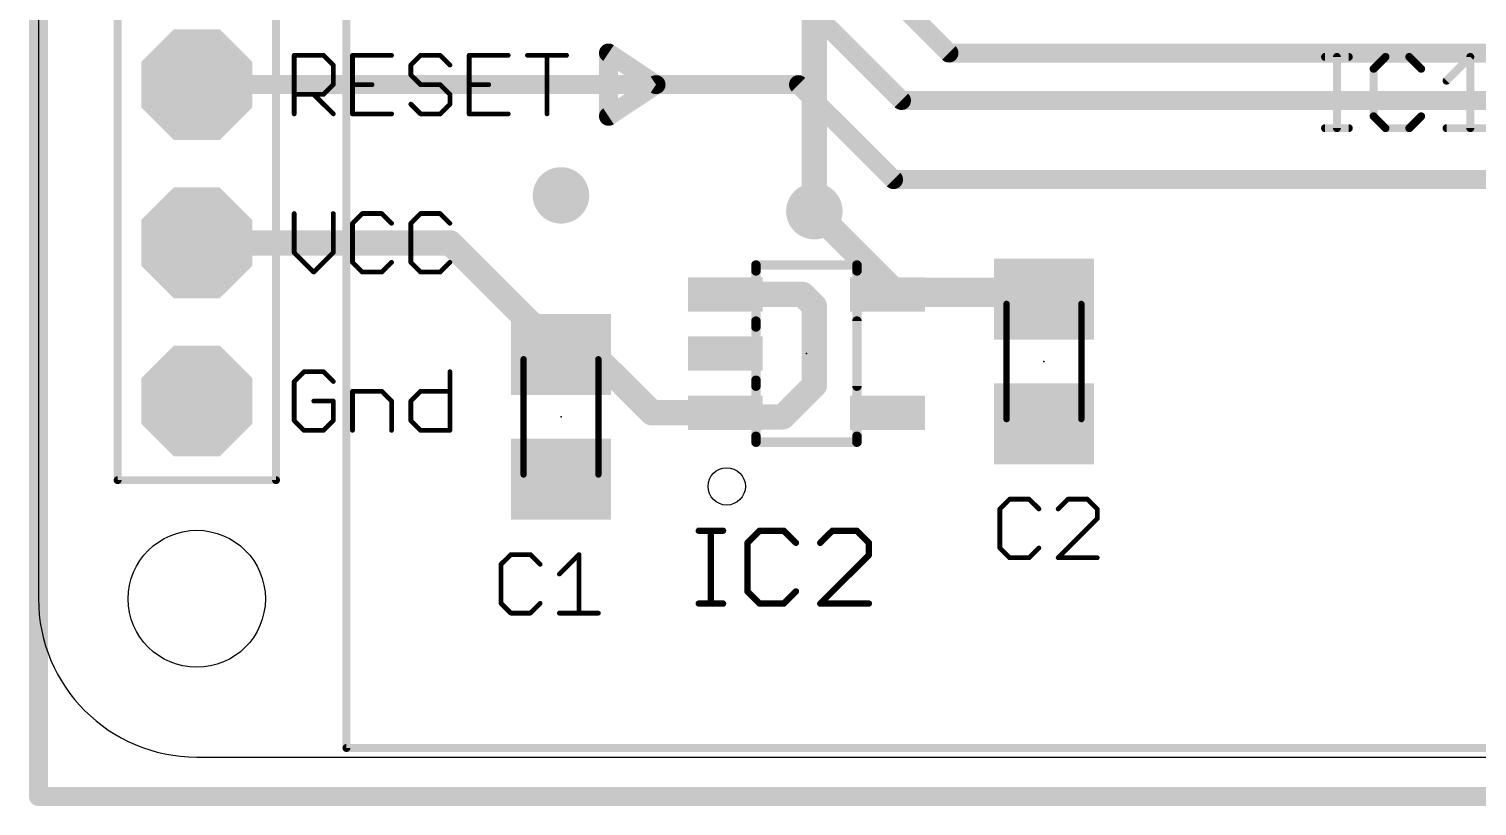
# Model space of a CAD drawing. Extents: x -28.1 to 32.2, y -17.9 to 17.9.
# Drawn here: x -28.09 to -4.86, y -17.93 to -5.46 of the extents above; entities that cross this region are included whole.
import ezdxf

# ---------------------------------------------------------------- set-up
doc = ezdxf.new("R2010")
doc.units = 0
for name, color, linetype in [('1', 12, 'CONTINUOUS'), ('16', 132, 'CONTINUOUS'), ('17', 110, 'CONTINUOUS'), ('18', 110, 'CONTINUOUS'), ('20', 53, 'CONTINUOUS'), ('21', 253, 'CONTINUOUS'), ('22', 253, 'CONTINUOUS'), ('23', 53, 'CONTINUOUS'), ('25', 253, 'CONTINUOUS'), ('51', 253, 'CONTINUOUS')]:
    doc.layers.add(name, color=color, linetype=linetype)

# ---------------------------------------------------------------- blocks, each defined once
blk = doc.blocks.new('RECT')
blk.add_solid([(-0.5, -0.5), (0.5, -0.5), (-0.5, 0.5), (0.5, 0.5)])
blk = doc.blocks.new('OCTAGONP')
at = {"const_width": 0.5}
blk.add_lwpolyline([(-0.25, -0.1036), (-0.25, 0.1036), (-0.1036, 0.25), (0.1036, 0.25), (0.25, 0.1036), (0.25, -0.1036), (0.1036, -0.25), (-0.1036, -0.25), (-0.25, -0.1036), (-0.25, 0.1036)], dxfattribs=at)
blk = doc.blocks.new('ROUNDP')
at = {"const_width": 0.5}
blk.add_lwpolyline([(0, -0.25, 1), (0, 0.25, 1), (0, -0.25)], format="xyb", dxfattribs=at)
blk = doc.blocks.new('ROUNDV')
at = {"const_width": 0.5}
blk.add_lwpolyline([(0, -0.25, 1), (0, 0.25, 1), (0, -0.25)], format="xyb", dxfattribs=at)

msp = doc.modelspace()

# ---------------------------------------------------------------- linework, layer by layer
at = {"layer": '1'}
for points, const_width in [([(-27.94, -17.78), (-27.94, 17.78)], 0.3048), ([(-13.335, -5.842), (-17.907, -1.27)], 0.3048), ([(-14.097, -6.604), (-16.891, -3.81)], 0.3048), ([(-4.572, -5.842), (-13.335, -5.842)], 0.3048), ([(-15.748, -6.35), (-25.4, -6.35)], 0.3048), ([(-14.224, -7.874), (-15.748, -6.35)], 0.3048), ([(-2.159, -6.604), (-14.097, -6.604)], 0.3048), ([(-1.778, -7.874), (-14.224, -7.874)], 0.3048), ([(-15.494, -8.382), (-14.224, -9.652)], 0.4064), ([(-21.336, -8.89), (-25.4, -8.89)], 0.4064), ([(-19.558, -10.668), (-21.336, -8.89)], 0.4064), ([(-15.682, -9.718), (-16.921, -9.718)], 0.4064), ([(-15.494, -9.906), (-15.682, -9.718)], 0.4064), ([(-11.75, -9.718), (-14.321, -9.718)], 0.4064), ([(-14.224, -9.652), (-11.684, -9.652)], 0.4064), ([(-11.75, -9.718), (-11.811, -9.779)], 0.4064), ([(-11.684, -9.652), (-11.75, -9.718)], 0.4064), ([(-15.494, -9.906), (-15.494, -11.176)], 0.4064), ([(-11.811, -9.779), (-11.811, -9.795)], 0.4064), ([(-19.558, -10.684), (-19.558, -10.668)], 0.4064), ([(-19.304, -10.668), (-19.558, -10.922)], 0.4064), ([(-19.558, -10.922), (-19.558, -10.684)], 0.4064), ([(-19.05, -10.668), (-19.304, -10.668)], 0.4064), ([(-18.1, -11.618), (-19.05, -10.668)], 0.4064), ([(-15.494, -11.176), (-16.002, -11.684)], 0.4064), ([(-16.921, -11.618), (-18.1, -11.618)], 0.4064), ([(-16.83, -11.618), (-16.921, -11.618)], 0.4064), ([(-16.764, -11.684), (-16.83, -11.618)], 0.4064), ([(-16.002, -11.684), (-16.764, -11.684)], 0.4064), ([(27.94, -17.78), (-27.94, -17.78)], 0.3048)]:
    msp.add_lwpolyline(points, dxfattribs=dict(at, const_width=const_width))
for points, const_width in [([(-13.335, -5.7658, 1), (-13.335, -5.9182)], 0.1524), ([(-13.3889, -5.8959, 1), (-13.2811, -5.7881)], 0.1524), ([(-25.4, -6.2738, 1), (-25.4, -6.4262)], 0.1524), ([(-15.6941, -6.2961, 1), (-15.8019, -6.4039)], 0.1524), ([(-15.748, -6.4262, 1), (-15.748, -6.2738)], 0.1524), ([(-14.097, -6.5278, 1), (-14.097, -6.6802)], 0.1524), ([(-14.1509, -6.6579, 1), (-14.0431, -6.5501)], 0.1524), ([(-14.224, -7.7978, 1), (-14.224, -7.9502)], 0.1524), ([(-14.2779, -7.9279, 1), (-14.1701, -7.8201)], 0.1524), ([(-15.4222, -8.3102, 1), (-15.5658, -8.4538)], 0.2032), ([(-25.4, -8.7884, 1), (-25.4, -8.9916)], 0.2032), ([(-21.2642, -8.8182, 1), (-21.4078, -8.9618)], 0.2032), ([(-21.336, -8.9916, 1), (-21.336, -8.7884)], 0.2032), ([(-16.921, -9.6164, 1), (-16.921, -9.8196)], 0.2032), ([(-15.6102, -9.6462, 1), (-15.7538, -9.7898)], 0.2032), ([(-15.682, -9.8196, 1), (-15.682, -9.6164)], 0.2032), ([(-14.321, -9.6164, 1), (-14.321, -9.8196)], 0.2032), ([(-14.224, -9.5504, 1), (-14.224, -9.7536)], 0.2032), ([(-14.2958, -9.7238, 1), (-14.1522, -9.5802)], 0.2032), ([(-11.6782, -9.7898, 1), (-11.8218, -9.6462)], 0.2032), ([(-11.6122, -9.7238, 1), (-11.7558, -9.5802)], 0.2032), ([(-11.75, -9.8196, 1), (-11.75, -9.6164)], 0.2032), ([(-11.684, -9.7536, 1), (-11.684, -9.5504)], 0.2032), ([(-15.3924, -9.906, 1), (-15.5956, -9.906)], 0.2032), ([(-15.5658, -9.9778, 1), (-15.4222, -9.8342)], 0.2032), ([(-11.7094, -9.779, 1), (-11.9126, -9.779)], 0.2032), ([(-11.9126, -9.795, 1), (-11.7094, -9.795)], 0.2032), ([(-11.8828, -9.7072, 1), (-11.7392, -9.8508)], 0.2032), ([(-11.8218, -9.6462, 1), (-11.6782, -9.7898)], 0.2032), ([(-19.4564, -10.668, 1), (-19.6596, -10.668)], 0.2032), ([(-19.4564, -10.684, 1), (-19.6596, -10.684)], 0.2032), ([(-19.6596, -10.684, 1), (-19.4564, -10.684)], 0.2032), ([(-19.6298, -10.7398, 1), (-19.4862, -10.5962)], 0.2032), ([(-19.304, -10.5664, 1), (-19.304, -10.7696)], 0.2032), ([(-19.2322, -10.7398, 1), (-19.3758, -10.5962)], 0.2032), ([(-18.9782, -10.5962, 1), (-19.1218, -10.7398)], 0.2032), ([(-19.05, -10.7696, 1), (-19.05, -10.5664)], 0.2032), ([(-19.6596, -10.922, 1), (-19.4564, -10.922)], 0.2032), ([(-19.6298, -10.8502, 1), (-19.4862, -10.9938)], 0.2032), ([(-15.5956, -11.176, 1), (-15.3924, -11.176)], 0.2032), ([(-15.4222, -11.2478, 1), (-15.5658, -11.1042)], 0.2032), ([(-18.1, -11.5164, 1), (-18.1, -11.7196)], 0.2032), ([(-18.1718, -11.6898, 1), (-18.0282, -11.5462)], 0.2032), ([(-16.921, -11.5164, 1), (-16.921, -11.7196)], 0.2032), ([(-16.7582, -11.5462, 1), (-16.9018, -11.6898)], 0.2032), ([(-16.921, -11.7196, 1), (-16.921, -11.5164)], 0.2032), ([(-16.764, -11.5824, 1), (-16.764, -11.7856)], 0.2032), ([(-16.8358, -11.7558, 1), (-16.6922, -11.6122)], 0.2032), ([(-16.83, -11.7196, 1), (-16.83, -11.5164)], 0.2032), ([(-16.0738, -11.6122, 1), (-15.9302, -11.7558)], 0.2032), ([(-16.002, -11.7856, 1), (-16.002, -11.5824)], 0.2032), ([(-27.94, -17.7038, 1), (-27.94, -17.8562)], 0.1524), ([(-28.0162, -17.78, 1), (-27.8638, -17.78)], 0.1524)]:
    msp.add_lwpolyline(points, format="xyb", dxfattribs=dict(at, const_width=const_width))
at = {"layer": '16'}
for points, const_width in [([(-27.94, -17.78), (-27.94, 17.78)], 0.3048), ([(-15.494, -3.556), (-15.494, -8.382)], 0.4064), ([(27.94, -17.78), (-27.94, -17.78)], 0.3048)]:
    msp.add_lwpolyline(points, dxfattribs=dict(at, const_width=const_width))
for points, const_width in [([(-15.5956, -8.382, 1), (-15.3924, -8.382)], 0.2032), ([(-27.94, -17.7038, 1), (-27.94, -17.8562)], 0.1524), ([(-28.0162, -17.78, 1), (-27.8638, -17.78)], 0.1524)]:
    msp.add_lwpolyline(points, format="xyb", dxfattribs=dict(at, const_width=const_width))
at = {"layer": '20'}
for p, q in [((-27.94, 14.605), (-27.94, -14.605)), ((-25.4, -17.145), (25.4, -17.145))]:
    msp.add_line(p, q, dxfattribs=at)
for centre, radius in [((-16.9, -12.8), 0.3), ((-25.4, -14.605), 1.1)]:
    msp.add_circle(centre, radius, dxfattribs=at)
msp.add_arc((-25.4, -14.605), 2.54, 180, 270, dxfattribs=at)
at = {"layer": '21'}
for points, const_width in [([(-26.67, -12.7), (-26.67, 12.7)], 0.127), ([(-24.13, 12.7), (-24.13, -12.7)], 0.127), ([(-18.796, -5.842), (-18.796, -6.858)], 0.3048), ([(-18.034, -6.35), (-18.796, -5.842)], 0.3048), ([(-23.8379, -6.8199), (-23.8379, -5.8793)], 0.0762), ([(-23.8379, -5.8793), (-23.3676, -5.8793)], 0.0762), ([(-23.3676, -5.8793), (-23.2108, -6.0361)], 0.0762), ([(-23.2108, -6.0361), (-23.2108, -6.3496)], 0.0762), ([(-22.2753, -5.8793), (-22.9024, -5.8793)], 0.0762), ([(-22.9024, -5.8793), (-22.9024, -6.8199)], 0.0762), ([(-21.8101, -5.8793), (-21.9669, -6.0361)], 0.0762), ([(-21.9669, -6.0361), (-21.9669, -6.1928)], 0.0762), ([(-21.4966, -5.8793), (-21.8101, -5.8793)], 0.0762), ([(-21.3398, -6.0361), (-21.4966, -5.8793)], 0.0762), ([(-20.4043, -5.8793), (-21.0313, -5.8793)], 0.0762), ([(-21.0313, -5.8793), (-21.0313, -6.8199)], 0.0762), ([(-20.0958, -5.8793), (-19.4688, -5.8793)], 0.0762), ([(-19.7823, -6.8199), (-19.7823, -5.8793)], 0.0762), ([(-21.9669, -6.1928), (-21.8101, -6.3496)], 0.0762), ([(-18.796, -6.858), (-18.034, -6.35)], 0.3048), ([(-23.3676, -6.5064), (-23.8379, -6.5064)], 0.0762), ([(-23.5244, -6.5064), (-23.2108, -6.8199)], 0.0762), ([(-23.2108, -6.3496), (-23.3676, -6.5064)], 0.0762), ([(-22.9024, -6.3496), (-22.5888, -6.3496)], 0.0762), ([(-21.8101, -6.3496), (-21.4966, -6.3496)], 0.0762), ([(-21.4966, -6.3496), (-21.3398, -6.5064)], 0.0762), ([(-21.3398, -6.5064), (-21.3398, -6.6631)], 0.0762), ([(-21.0313, -6.3496), (-20.7178, -6.3496)], 0.0762), ([(-21.8101, -6.8199), (-21.9669, -6.6631)], 0.0762), ([(-21.3398, -6.6631), (-21.4966, -6.8199)], 0.0762), ([(-22.9024, -6.8199), (-22.2753, -6.8199)], 0.0762), ([(-21.4966, -6.8199), (-21.8101, -6.8199)], 0.0762), ([(-21.0313, -6.8199), (-20.4043, -6.8199)], 0.0762), ([(-23.8379, -8.4193), (-23.8379, -9.0464)], 0.0762), ([(-23.2108, -9.0464), (-23.2108, -8.4193)], 0.0762), ([(-22.7456, -8.4193), (-22.9024, -8.5761)], 0.0762), ([(-22.9024, -8.5761), (-22.9024, -9.2031)], 0.0762), ([(-22.4321, -8.4193), (-22.7456, -8.4193)], 0.0762), ([(-22.2753, -8.5761), (-22.4321, -8.4193)], 0.0762), ([(-21.8101, -8.4193), (-21.9669, -8.5761)], 0.0762), ([(-21.9669, -8.5761), (-21.9669, -9.2031)], 0.0762), ([(-21.4966, -8.4193), (-21.8101, -8.4193)], 0.0762), ([(-21.3398, -8.5761), (-21.4966, -8.4193)], 0.0762), ([(-23.8379, -9.0464), (-23.5244, -9.3599)], 0.0762), ([(-23.5244, -9.3599), (-23.2108, -9.0464)], 0.0762), ([(-22.9024, -9.2031), (-22.7456, -9.3599)], 0.0762), ([(-22.4321, -9.3599), (-22.2753, -9.2031)], 0.0762), ([(-21.9669, -9.2031), (-21.8101, -9.3599)], 0.0762), ([(-21.4966, -9.3599), (-21.3398, -9.2031)], 0.0762), ([(-16.431, -9.246), (-14.811, -9.246)], 0.1524), ([(-16.431, -9.34), (-16.431, -9.246)], 0.1524), ([(-14.811, -9.246), (-14.811, -9.34)], 0.1524), ([(-22.7456, -9.3599), (-22.4321, -9.3599)], 0.0762), ([(-21.8101, -9.3599), (-21.4966, -9.3599)], 0.0762), ([(-16.431, -10.24), (-16.431, -10.146)], 0.1524), ([(-14.811, -10.146), (-14.811, -11.19)], 0.1524), ([(-23.6811, -10.9593), (-23.8379, -11.1161)], 0.0762), ([(-23.8379, -11.1161), (-23.8379, -11.7431)], 0.0762), ([(-23.3676, -10.9593), (-23.6811, -10.9593)], 0.0762), ([(-23.2108, -11.1161), (-23.3676, -10.9593)], 0.0762), ([(-21.3398, -10.9593), (-21.3398, -11.8999)], 0.0762), ([(-16.431, -11.19), (-16.431, -11.096)], 0.1524), ([(-22.9024, -11.8999), (-22.9024, -11.2728)], 0.0762), ([(-22.9024, -11.2728), (-22.4321, -11.2728)], 0.0762), ([(-22.4321, -11.2728), (-22.2753, -11.4296)], 0.0762), ([(-21.9669, -11.4296), (-21.8101, -11.2728)], 0.0762), ([(-21.8101, -11.2728), (-21.3398, -11.2728)], 0.0762), ([(-23.2108, -11.4296), (-23.5244, -11.4296)], 0.0762), ([(-23.2108, -11.7431), (-23.2108, -11.4296)], 0.0762), ([(-22.2753, -11.4296), (-22.2753, -11.8999)], 0.0762), ([(-21.9669, -11.7431), (-21.9669, -11.4296)], 0.0762), ([(-23.8379, -11.7431), (-23.6811, -11.8999)], 0.0762), ([(-23.3676, -11.8999), (-23.2108, -11.7431)], 0.0762), ([(-21.8101, -11.8999), (-21.9669, -11.7431)], 0.0762), ([(-23.6811, -11.8999), (-23.3676, -11.8999)], 0.0762), ([(-21.3398, -11.8999), (-21.8101, -11.8999)], 0.0762), ([(-16.431, -12.09), (-16.431, -11.996)], 0.1524), ([(-14.811, -12.09), (-16.431, -12.09)], 0.1524), ([(-14.811, -11.996), (-14.811, -12.09)], 0.1524), ([(-24.13, -12.7), (-26.67, -12.7)], 0.127)]:
    msp.add_lwpolyline(points, dxfattribs=dict(at, const_width=const_width))
for points, const_width in [([(-18.7198, -5.842, 1), (-18.8722, -5.842)], 0.1524), ([(-18.7537, -5.7786, 1), (-18.8383, -5.9054)], 0.1524), ([(-23.8379, -5.8602, 1), (-23.8379, -5.8983)], 0.0381), ([(-23.8189, -5.8793, 1), (-23.857, -5.8793)], 0.0381), ([(-23.3541, -5.8658, 1), (-23.3811, -5.8928)], 0.0381), ([(-23.3676, -5.8983, 1), (-23.3676, -5.8602)], 0.0381), ([(-23.1918, -6.0361, 1), (-23.2299, -6.0361)], 0.0381), ([(-23.2243, -6.0495, 1), (-23.1974, -6.0226)], 0.0381), ([(-22.9024, -5.8602, 1), (-22.9024, -5.8983)], 0.0381), ([(-22.8833, -5.8793, 1), (-22.9214, -5.8793)], 0.0381), ([(-22.2753, -5.8983, 1), (-22.2753, -5.8602)], 0.0381), ([(-21.9478, -6.0361, 1), (-21.9859, -6.0361)], 0.0381), ([(-21.9803, -6.0226, 1), (-21.9534, -6.0495)], 0.0381), ([(-21.8101, -5.8602, 1), (-21.8101, -5.8983)], 0.0381), ([(-21.7966, -5.8928, 1), (-21.8236, -5.8658)], 0.0381), ([(-21.4831, -5.8658, 1), (-21.51, -5.8928)], 0.0381), ([(-21.4966, -5.8983, 1), (-21.4966, -5.8602)], 0.0381), ([(-21.3533, -6.0495, 1), (-21.3263, -6.0226)], 0.0381), ([(-21.0313, -5.8602, 1), (-21.0313, -5.8983)], 0.0381), ([(-21.0123, -5.8793, 1), (-21.0504, -5.8793)], 0.0381), ([(-20.4043, -5.8983, 1), (-20.4043, -5.8602)], 0.0381), ([(-20.0958, -5.8602, 1), (-20.0958, -5.8983)], 0.0381), ([(-19.7632, -5.8793, 1), (-19.8013, -5.8793)], 0.0381), ([(-19.4688, -5.8983, 1), (-19.4688, -5.8602)], 0.0381), ([(-21.9859, -6.1928, 1), (-21.9478, -6.1928)], 0.0381), ([(-21.9534, -6.1794, 1), (-21.9803, -6.2063)], 0.0381), ([(-17.9917, -6.4134, 1), (-18.0763, -6.2866)], 0.1524), ([(-18.0763, -6.4134, 1), (-17.9917, -6.2866)], 0.1524), ([(-23.8379, -6.4873, 1), (-23.8379, -6.5254)], 0.0381), ([(-23.5109, -6.4929, 1), (-23.5378, -6.5198)], 0.0381), ([(-23.3811, -6.4929, 1), (-23.3541, -6.5198)], 0.0381), ([(-23.3676, -6.5254, 1), (-23.3676, -6.4873)], 0.0381), ([(-23.2299, -6.3496, 1), (-23.1918, -6.3496)], 0.0381), ([(-23.1974, -6.3631, 1), (-23.2243, -6.3361)], 0.0381), ([(-22.9024, -6.3306, 1), (-22.9024, -6.3687)], 0.0381), ([(-22.5888, -6.3687, 1), (-22.5888, -6.3306)], 0.0381), ([(-21.8101, -6.3306, 1), (-21.8101, -6.3687)], 0.0381), ([(-21.8236, -6.3631, 1), (-21.7966, -6.3361)], 0.0381), ([(-21.4831, -6.3361, 1), (-21.51, -6.3631)], 0.0381), ([(-21.4966, -6.3687, 1), (-21.4966, -6.3306)], 0.0381), ([(-21.3207, -6.5064, 1), (-21.3588, -6.5064)], 0.0381), ([(-21.3533, -6.5198, 1), (-21.3263, -6.4929)], 0.0381), ([(-21.0313, -6.3306, 1), (-21.0313, -6.3687)], 0.0381), ([(-20.7178, -6.3687, 1), (-20.7178, -6.3306)], 0.0381), ([(-21.9534, -6.6497, 1), (-21.9803, -6.6766)], 0.0381), ([(-21.3588, -6.6631, 1), (-21.3207, -6.6631)], 0.0381), ([(-21.3263, -6.6766, 1), (-21.3533, -6.6497)], 0.0381), ([(-18.8383, -6.7946, 1), (-18.7537, -6.9214)], 0.1524), ([(-23.857, -6.8199, 1), (-23.8189, -6.8199)], 0.0381), ([(-23.2243, -6.8334, 1), (-23.1974, -6.8064)], 0.0381), ([(-22.9024, -6.8009, 1), (-22.9024, -6.839)], 0.0381), ([(-22.9214, -6.8199, 1), (-22.8833, -6.8199)], 0.0381), ([(-22.2753, -6.839, 1), (-22.2753, -6.8009)], 0.0381), ([(-21.8101, -6.8009, 1), (-21.8101, -6.839)], 0.0381), ([(-21.8236, -6.8334, 1), (-21.7966, -6.8064)], 0.0381), ([(-21.51, -6.8064, 1), (-21.4831, -6.8334)], 0.0381), ([(-21.4966, -6.839, 1), (-21.4966, -6.8009)], 0.0381), ([(-21.0313, -6.8009, 1), (-21.0313, -6.839)], 0.0381), ([(-21.0504, -6.8199, 1), (-21.0123, -6.8199)], 0.0381), ([(-20.4043, -6.839, 1), (-20.4043, -6.8009)], 0.0381), ([(-19.8013, -6.8199, 1), (-19.7632, -6.8199)], 0.0381), ([(-18.8722, -6.858, 1), (-18.7198, -6.858)], 0.1524), ([(-23.8189, -8.4193, 1), (-23.857, -8.4193)], 0.0381), ([(-23.1918, -8.4193, 1), (-23.2299, -8.4193)], 0.0381), ([(-22.9159, -8.5626, 1), (-22.8889, -8.5895)], 0.0381), ([(-22.8833, -8.5761, 1), (-22.9214, -8.5761)], 0.0381), ([(-22.7456, -8.4002, 1), (-22.7456, -8.4383)], 0.0381), ([(-22.7321, -8.4328, 1), (-22.7591, -8.4058)], 0.0381), ([(-22.4186, -8.4058, 1), (-22.4456, -8.4328)], 0.0381), ([(-22.4321, -8.4383, 1), (-22.4321, -8.4002)], 0.0381), ([(-22.2888, -8.5895, 1), (-22.2618, -8.5626)], 0.0381), ([(-21.9478, -8.5761, 1), (-21.9859, -8.5761)], 0.0381), ([(-21.9803, -8.5626, 1), (-21.9534, -8.5895)], 0.0381), ([(-21.8101, -8.4002, 1), (-21.8101, -8.4383)], 0.0381), ([(-21.7966, -8.4328, 1), (-21.8236, -8.4058)], 0.0381), ([(-21.4831, -8.4058, 1), (-21.51, -8.4328)], 0.0381), ([(-21.4966, -8.4383, 1), (-21.4966, -8.4002)], 0.0381), ([(-21.3533, -8.5895, 1), (-21.3263, -8.5626)], 0.0381), ([(-23.8244, -9.0329, 1), (-23.8514, -9.0598)], 0.0381), ([(-23.857, -9.0464, 1), (-23.8189, -9.0464)], 0.0381), ([(-23.2299, -9.0464, 1), (-23.1918, -9.0464)], 0.0381), ([(-23.1974, -9.0598, 1), (-23.2243, -9.0329)], 0.0381), ([(-22.8889, -9.1897, 1), (-22.9159, -9.2166)], 0.0381), ([(-22.9214, -9.2031, 1), (-22.8833, -9.2031)], 0.0381), ([(-22.2618, -9.2166, 1), (-22.2888, -9.1897)], 0.0381), ([(-21.9859, -9.2031, 1), (-21.9478, -9.2031)], 0.0381), ([(-21.9534, -9.1897, 1), (-21.9803, -9.2166)], 0.0381), ([(-21.3263, -9.2166, 1), (-21.3533, -9.1897)], 0.0381), ([(-16.431, -9.2079, 1), (-16.431, -9.2841)], 0.0762), ([(-16.3929, -9.246, 1), (-16.4691, -9.246)], 0.0762), ([(-14.7729, -9.246, 1), (-14.8491, -9.246)], 0.0762), ([(-14.811, -9.2841, 1), (-14.811, -9.2079)], 0.0762), ([(-23.5378, -9.3464, 1), (-23.5109, -9.3734)], 0.0381), ([(-23.5378, -9.3734, 1), (-23.5109, -9.3464)], 0.0381), ([(-22.7456, -9.3408, 1), (-22.7456, -9.3789)], 0.0381), ([(-22.7591, -9.3734, 1), (-22.7321, -9.3464)], 0.0381), ([(-22.4456, -9.3464, 1), (-22.4186, -9.3734)], 0.0381), ([(-22.4321, -9.3789, 1), (-22.4321, -9.3408)], 0.0381), ([(-21.8101, -9.3408, 1), (-21.8101, -9.3789)], 0.0381), ([(-21.8236, -9.3734, 1), (-21.7966, -9.3464)], 0.0381), ([(-21.51, -9.3464, 1), (-21.4831, -9.3734)], 0.0381), ([(-21.4966, -9.3789, 1), (-21.4966, -9.3408)], 0.0381), ([(-16.4691, -9.34, 1), (-16.3929, -9.34)], 0.0762), ([(-14.8491, -9.34, 1), (-14.7729, -9.34)], 0.0762), ([(-16.3929, -10.146, 1), (-16.4691, -10.146)], 0.0762), ([(-16.4691, -10.24, 1), (-16.3929, -10.24)], 0.0762), ([(-14.7729, -10.146, 1), (-14.8491, -10.146)], 0.0762), ([(-23.8189, -11.1161, 1), (-23.857, -11.1161)], 0.0381), ([(-23.8514, -11.1026, 1), (-23.8244, -11.1295)], 0.0381), ([(-23.6811, -10.9402, 1), (-23.6811, -10.9783)], 0.0381), ([(-23.6677, -10.9728, 1), (-23.6946, -10.9458)], 0.0381), ([(-23.3541, -10.9458, 1), (-23.3811, -10.9728)], 0.0381), ([(-23.3676, -10.9783, 1), (-23.3676, -10.9402)], 0.0381), ([(-23.2243, -11.1295, 1), (-23.1974, -11.1026)], 0.0381), ([(-21.3207, -10.9593, 1), (-21.3588, -10.9593)], 0.0381), ([(-16.3929, -11.096, 1), (-16.4691, -11.096)], 0.0762), ([(-22.9024, -11.2538, 1), (-22.9024, -11.2919)], 0.0381), ([(-22.8833, -11.2728, 1), (-22.9214, -11.2728)], 0.0381), ([(-22.4186, -11.2594, 1), (-22.4456, -11.2863)], 0.0381), ([(-22.4321, -11.2919, 1), (-22.4321, -11.2538)], 0.0381), ([(-21.8101, -11.2538, 1), (-21.8101, -11.2919)], 0.0381), ([(-21.7966, -11.2863, 1), (-21.8236, -11.2594)], 0.0381), ([(-21.3398, -11.2919, 1), (-21.3398, -11.2538)], 0.0381), ([(-16.4691, -11.19, 1), (-16.3929, -11.19)], 0.0762), ([(-14.8491, -11.19, 1), (-14.7729, -11.19)], 0.0762), ([(-23.5244, -11.4106, 1), (-23.5244, -11.4487)], 0.0381), ([(-23.1918, -11.4296, 1), (-23.2299, -11.4296)], 0.0381), ([(-23.2108, -11.4487, 1), (-23.2108, -11.4106)], 0.0381), ([(-22.2563, -11.4296, 1), (-22.2944, -11.4296)], 0.0381), ([(-22.2888, -11.4431, 1), (-22.2618, -11.4161)], 0.0381), ([(-21.9478, -11.4296, 1), (-21.9859, -11.4296)], 0.0381), ([(-21.9803, -11.4161, 1), (-21.9534, -11.4431)], 0.0381), ([(-23.8244, -11.7297, 1), (-23.8514, -11.7566)], 0.0381), ([(-23.857, -11.7431, 1), (-23.8189, -11.7431)], 0.0381), ([(-23.2299, -11.7431, 1), (-23.1918, -11.7431)], 0.0381), ([(-23.1974, -11.7566, 1), (-23.2243, -11.7297)], 0.0381), ([(-21.9859, -11.7431, 1), (-21.9478, -11.7431)], 0.0381), ([(-21.9534, -11.7297, 1), (-21.9803, -11.7566)], 0.0381), ([(-23.6811, -11.8809, 1), (-23.6811, -11.919)], 0.0381), ([(-23.6946, -11.9134, 1), (-23.6677, -11.8864)], 0.0381), ([(-23.3811, -11.8864, 1), (-23.3541, -11.9134)], 0.0381), ([(-23.3676, -11.919, 1), (-23.3676, -11.8809)], 0.0381), ([(-22.9214, -11.8999, 1), (-22.8833, -11.8999)], 0.0381), ([(-22.2944, -11.8999, 1), (-22.2563, -11.8999)], 0.0381), ([(-21.8101, -11.8809, 1), (-21.8101, -11.919)], 0.0381), ([(-21.8236, -11.9134, 1), (-21.7966, -11.8864)], 0.0381), ([(-21.3588, -11.8999, 1), (-21.3207, -11.8999)], 0.0381), ([(-21.3398, -11.919, 1), (-21.3398, -11.8809)], 0.0381), ([(-16.3929, -11.996, 1), (-16.4691, -11.996)], 0.0762), ([(-16.431, -12.0519, 1), (-16.431, -12.1281)], 0.0762), ([(-16.4691, -12.09, 1), (-16.3929, -12.09)], 0.0762), ([(-14.7729, -11.996, 1), (-14.8491, -11.996)], 0.0762), ([(-14.8491, -12.09, 1), (-14.7729, -12.09)], 0.0762), ([(-14.811, -12.1281, 1), (-14.811, -12.0519)], 0.0762), ([(-26.67, -12.6683, 1), (-26.67, -12.7318)], 0.0635), ([(-26.7018, -12.7, 1), (-26.6383, -12.7)], 0.0635), ([(-24.1618, -12.7, 1), (-24.0983, -12.7)], 0.0635), ([(-24.13, -12.7318, 1), (-24.13, -12.6683)], 0.0635)]:
    msp.add_lwpolyline(points, format="xyb", dxfattribs=dict(at, const_width=const_width))
at = {"layer": '22', "const_width": 0.127}
for points in [[(-23, 17), (-23, -17)], [(-23, -17), (23, -17)]]:
    msp.add_lwpolyline(points, dxfattribs=at)
at = {"layer": '22', "const_width": 0.0635}
for points in [[(-23, -16.9683, 1), (-23, -17.0317)], [(-23.0317, -17, 1), (-22.9683, -17)]]:
    msp.add_lwpolyline(points, format="xyb", dxfattribs=at)
at = {"layer": '23'}
for p in [(-15.621, -10.668), (-11.811, -10.795), (-19.558, -11.684)]:
    msp.add_point(p, dxfattribs=at)
at = {"layer": '25'}
for points, const_width in [([(-7.3025, -5.9045), (-6.9212, -5.9045)], 0.127), ([(-7.1118, -7.0485), (-7.1118, -5.9045)], 0.127), ([(-6.3322, -5.9045), (-6.5229, -6.0952)], 0.127), ([(-6.5229, -6.0952), (-6.5229, -6.8578)], 0.127), ([(-5.9509, -5.9045), (-6.3322, -5.9045)], 0.127), ([(-5.7603, -6.0952), (-5.9509, -5.9045)], 0.127), ([(-5.3535, -6.2858), (-4.9722, -5.9045)], 0.127), ([(-4.9722, -5.9045), (-4.9722, -7.0485)], 0.127), ([(-6.5229, -6.8578), (-6.3322, -7.0485)], 0.127), ([(-5.9509, -7.0485), (-5.7603, -6.8578)], 0.127), ([(-7.3025, -7.0485), (-6.9212, -7.0485)], 0.127), ([(-6.3322, -7.0485), (-5.9509, -7.0485)], 0.127), ([(-5.3535, -7.0485), (-4.5909, -7.0485)], 0.127), ([(-12.3621, -13.0053), (-12.5189, -13.1621)], 0.0762), ([(-12.0486, -13.0053), (-12.3621, -13.0053)], 0.0762), ([(-11.8918, -13.1621), (-12.0486, -13.0053)], 0.0762), ([(-11.4266, -13.0053), (-11.5834, -13.1621)], 0.0762), ([(-11.1131, -13.0053), (-11.4266, -13.0053)], 0.0762), ([(-10.9563, -13.1621), (-11.1131, -13.0053)], 0.0762), ([(-12.5189, -13.1621), (-12.5189, -13.7891)], 0.0762), ([(-10.9563, -13.3188), (-10.9563, -13.1621)], 0.0762), ([(-17.3482, -13.5118), (-16.9584, -13.5118)], 0.1016), ([(-17.1533, -14.6812), (-17.1533, -13.5118)], 0.1016), ([(-16.3737, -13.5118), (-16.5686, -13.7067)], 0.1016), ([(-15.9839, -13.5118), (-16.3737, -13.5118)], 0.1016), ([(-15.789, -13.7067), (-15.9839, -13.5118)], 0.1016), ([(-15.2043, -13.5118), (-15.3992, -13.7067)], 0.1016), ([(-14.8145, -13.5118), (-15.2043, -13.5118)], 0.1016), ([(-14.6196, -13.7067), (-14.8145, -13.5118)], 0.1016), ([(-11.5834, -13.9459), (-10.9563, -13.3188)], 0.0762), ([(-16.5686, -13.7067), (-16.5686, -14.4863)], 0.1016), ([(-14.6196, -13.9016), (-14.6196, -13.7067)], 0.1016), ([(-20.3631, -13.8943), (-20.5199, -14.0511)], 0.0762), ([(-20.0496, -13.8943), (-20.3631, -13.8943)], 0.0762), ([(-19.8928, -14.0511), (-20.0496, -13.8943)], 0.0762), ([(-19.5844, -14.2078), (-19.2708, -13.8943)], 0.0762), ([(-19.2708, -13.8943), (-19.2708, -14.8349)], 0.0762), ([(-15.3992, -14.6812), (-14.6196, -13.9016)], 0.1016), ([(-12.5189, -13.7891), (-12.3621, -13.9459)], 0.0762), ([(-12.3621, -13.9459), (-12.0486, -13.9459)], 0.0762), ([(-12.0486, -13.9459), (-11.8918, -13.7891)], 0.0762), ([(-10.9563, -13.9459), (-11.5834, -13.9459)], 0.0762), ([(-20.5199, -14.0511), (-20.5199, -14.6781)], 0.0762), ([(-17.3482, -14.6812), (-16.9584, -14.6812)], 0.1016), ([(-16.5686, -14.4863), (-16.3737, -14.6812)], 0.1016), ([(-16.3737, -14.6812), (-15.9839, -14.6812)], 0.1016), ([(-15.9839, -14.6812), (-15.789, -14.4863)], 0.1016), ([(-14.6196, -14.6812), (-15.3992, -14.6812)], 0.1016), ([(-20.5199, -14.6781), (-20.3631, -14.8349)], 0.0762), ([(-20.3631, -14.8349), (-20.0496, -14.8349)], 0.0762), ([(-20.0496, -14.8349), (-19.8928, -14.6781)], 0.0762), ([(-19.5844, -14.8349), (-18.9573, -14.8349)], 0.0762)]:
    msp.add_lwpolyline(points, dxfattribs=dict(at, const_width=const_width))
for points, const_width in [([(-7.3025, -5.8728, 1), (-7.3025, -5.9363)], 0.0635), ([(-7.0801, -5.9045, 1), (-7.1436, -5.9045)], 0.0635), ([(-6.9212, -5.9363, 1), (-6.9212, -5.8728)], 0.0635), ([(-6.4912, -6.0952, 1), (-6.5547, -6.0952)], 0.0635), ([(-6.3322, -5.8728, 1), (-6.3322, -5.9363)], 0.0635), ([(-6.3098, -5.927, 1), (-6.3547, -5.8821)], 0.0635), ([(-5.9285, -5.8821, 1), (-5.9734, -5.927)], 0.0635), ([(-5.9509, -5.9363, 1), (-5.9509, -5.8728)], 0.0635), ([(-4.9404, -5.9045, 1), (-5.0039, -5.9045)], 0.0635), ([(-4.9497, -5.927, 1), (-4.9946, -5.8821)], 0.0635), ([(-6.5454, -6.0727, 1), (-6.5005, -6.1176)], 0.0635), ([(-5.7827, -6.1176, 1), (-5.7378, -6.0727)], 0.0635), ([(-5.376, -6.2634, 1), (-5.3311, -6.3083)], 0.0635), ([(-6.5547, -6.8578, 1), (-6.4912, -6.8578)], 0.0635), ([(-6.5005, -6.8354, 1), (-6.5454, -6.8803)], 0.0635), ([(-5.7378, -6.8803, 1), (-5.7827, -6.8354)], 0.0635), ([(-7.3025, -7.0168, 1), (-7.3025, -7.0803)], 0.0635), ([(-7.1436, -7.0485, 1), (-7.0801, -7.0485)], 0.0635), ([(-6.9212, -7.0803, 1), (-6.9212, -7.0168)], 0.0635), ([(-6.3322, -7.0168, 1), (-6.3322, -7.0803)], 0.0635), ([(-6.3547, -7.071, 1), (-6.3098, -7.026)], 0.0635), ([(-5.9734, -7.026, 1), (-5.9285, -7.071)], 0.0635), ([(-5.9509, -7.0803, 1), (-5.9509, -7.0168)], 0.0635), ([(-5.3535, -7.0168, 1), (-5.3535, -7.0803)], 0.0635), ([(-5.0039, -7.0485, 1), (-4.9404, -7.0485)], 0.0635), ([(-12.3621, -12.9862, 1), (-12.3621, -13.0243)], 0.0381), ([(-12.3487, -13.0188, 1), (-12.3756, -12.9918)], 0.0381), ([(-12.0351, -12.9918, 1), (-12.0621, -13.0188)], 0.0381), ([(-12.0486, -13.0243, 1), (-12.0486, -12.9862)], 0.0381), ([(-11.4266, -12.9862, 1), (-11.4266, -13.0243)], 0.0381), ([(-11.4131, -13.0188, 1), (-11.4401, -12.9918)], 0.0381), ([(-11.0996, -12.9918, 1), (-11.1266, -13.0188)], 0.0381), ([(-11.1131, -13.0243, 1), (-11.1131, -12.9862)], 0.0381), ([(-12.4999, -13.1621, 1), (-12.538, -13.1621)], 0.0381), ([(-12.5324, -13.1486, 1), (-12.5054, -13.1755)], 0.0381), ([(-11.9053, -13.1755, 1), (-11.8784, -13.1486)], 0.0381), ([(-11.5969, -13.1486, 1), (-11.5699, -13.1755)], 0.0381), ([(-10.9373, -13.1621, 1), (-10.9754, -13.1621)], 0.0381), ([(-10.9698, -13.1755, 1), (-10.9428, -13.1486)], 0.0381), ([(-17.3482, -13.4864, 1), (-17.3482, -13.5372)], 0.0508), ([(-17.1279, -13.5118, 1), (-17.1787, -13.5118)], 0.0508), ([(-16.9584, -13.5372, 1), (-16.9584, -13.4864)], 0.0508), ([(-16.3737, -13.4864, 1), (-16.3737, -13.5372)], 0.0508), ([(-16.3557, -13.5298, 1), (-16.3917, -13.4938)], 0.0508), ([(-15.9659, -13.4938, 1), (-16.0019, -13.5298)], 0.0508), ([(-15.9839, -13.5372, 1), (-15.9839, -13.4864)], 0.0508), ([(-15.2043, -13.4864, 1), (-15.2043, -13.5372)], 0.0508), ([(-15.1863, -13.5298, 1), (-15.2223, -13.4938)], 0.0508), ([(-14.7965, -13.4938, 1), (-14.8325, -13.5298)], 0.0508), ([(-14.8145, -13.5372, 1), (-14.8145, -13.4864)], 0.0508), ([(-10.9754, -13.3188, 1), (-10.9373, -13.3188)], 0.0381), ([(-10.9428, -13.3323, 1), (-10.9698, -13.3054)], 0.0381), ([(-16.5866, -13.6887, 1), (-16.5506, -13.7247)], 0.0508), ([(-16.5432, -13.7067, 1), (-16.594, -13.7067)], 0.0508), ([(-15.807, -13.7247, 1), (-15.771, -13.6887)], 0.0508), ([(-15.4172, -13.6887, 1), (-15.3812, -13.7247)], 0.0508), ([(-14.5942, -13.7067, 1), (-14.645, -13.7067)], 0.0508), ([(-14.6376, -13.7247, 1), (-14.6016, -13.6887)], 0.0508), ([(-20.3631, -13.8752, 1), (-20.3631, -13.9133)], 0.0381), ([(-20.3497, -13.9078, 1), (-20.3766, -13.8808)], 0.0381), ([(-20.0361, -13.8808, 1), (-20.0631, -13.9078)], 0.0381), ([(-20.0496, -13.9133, 1), (-20.0496, -13.8752)], 0.0381), ([(-19.2518, -13.8943, 1), (-19.2899, -13.8943)], 0.0381), ([(-19.2574, -13.9078, 1), (-19.2843, -13.8808)], 0.0381), ([(-14.645, -13.9016, 1), (-14.5942, -13.9016)], 0.0508), ([(-14.6016, -13.9196, 1), (-14.6376, -13.8836)], 0.0508), ([(-12.538, -13.7891, 1), (-12.4999, -13.7891)], 0.0381), ([(-12.5054, -13.7757, 1), (-12.5324, -13.8026)], 0.0381), ([(-12.3621, -13.9268, 1), (-12.3621, -13.9649)], 0.0381), ([(-12.3756, -13.9594, 1), (-12.3487, -13.9324)], 0.0381), ([(-12.0621, -13.9324, 1), (-12.0351, -13.9594)], 0.0381), ([(-12.0486, -13.9649, 1), (-12.0486, -13.9268)], 0.0381), ([(-11.8784, -13.8026, 1), (-11.9053, -13.7757)], 0.0381), ([(-11.5834, -13.9268, 1), (-11.5834, -13.9649)], 0.0381), ([(-11.5969, -13.9324, 1), (-11.5699, -13.9594)], 0.0381), ([(-10.9563, -13.9649, 1), (-10.9563, -13.9268)], 0.0381), ([(-20.5008, -14.0511, 1), (-20.5389, -14.0511)], 0.0381), ([(-20.5334, -14.0376, 1), (-20.5064, -14.0645)], 0.0381), ([(-19.9063, -14.0645, 1), (-19.8794, -14.0376)], 0.0381), ([(-19.5979, -14.1944, 1), (-19.5709, -14.2213)], 0.0381), ([(-17.3482, -14.6558, 1), (-17.3482, -14.7066)], 0.0508), ([(-16.9584, -14.7066, 1), (-16.9584, -14.6558)], 0.0508), ([(-16.5506, -14.4683, 1), (-16.5866, -14.5043)], 0.0508), ([(-16.594, -14.4863, 1), (-16.5432, -14.4863)], 0.0508), ([(-16.3737, -14.6558, 1), (-16.3737, -14.7066)], 0.0508), ([(-15.9839, -14.7066, 1), (-15.9839, -14.6558)], 0.0508), ([(-15.771, -14.5043, 1), (-15.807, -14.4683)], 0.0508), ([(-15.3992, -14.6558, 1), (-15.3992, -14.7066)], 0.0508), ([(-14.6196, -14.7066, 1), (-14.6196, -14.6558)], 0.0508), ([(-20.5064, -14.6647, 1), (-20.5334, -14.6916)], 0.0381), ([(-20.5389, -14.6781, 1), (-20.5008, -14.6781)], 0.0381), ([(-20.3631, -14.8159, 1), (-20.3631, -14.854)], 0.0381), ([(-20.3766, -14.8484, 1), (-20.3497, -14.8214)], 0.0381), ([(-20.0631, -14.8214, 1), (-20.0361, -14.8484)], 0.0381), ([(-20.0496, -14.854, 1), (-20.0496, -14.8159)], 0.0381), ([(-19.8794, -14.6916, 1), (-19.9063, -14.6647)], 0.0381), ([(-19.5844, -14.8159, 1), (-19.5844, -14.854)], 0.0381), ([(-19.2899, -14.8349, 1), (-19.2518, -14.8349)], 0.0381), ([(-18.9573, -14.854, 1), (-18.9573, -14.8159)], 0.0381), ([(-17.1787, -14.6812, 1), (-17.1279, -14.6812)], 0.0508), ([(-16.3917, -14.6992, 1), (-16.3557, -14.6632)], 0.0508), ([(-16.0019, -14.6632, 1), (-15.9659, -14.6992)], 0.0508), ([(-15.4172, -14.6632, 1), (-15.3812, -14.6992)], 0.0508)]:
    msp.add_lwpolyline(points, format="xyb", dxfattribs=dict(at, const_width=const_width))
at = {"layer": '51'}
for points, const_width in [([(-16.431, -12.09), (-16.431, -9.246)], 0.1524), ([(-14.811, -9.246), (-14.811, -12.09)], 0.1524), ([(-12.411, -11.72), (-12.411, -9.87)], 0.1016), ([(-11.211, -9.87), (-11.211, -11.72)], 0.1016), ([(-20.158, -12.609), (-20.158, -10.759)], 0.1016), ([(-18.958, -10.759), (-18.958, -12.609)], 0.1016)]:
    msp.add_lwpolyline(points, dxfattribs=dict(at, const_width=const_width))
for points, const_width in [([(-16.3929, -9.246, 1), (-16.4691, -9.246)], 0.0762), ([(-14.7729, -9.246, 1), (-14.8491, -9.246)], 0.0762), ([(-12.3856, -9.87, 1), (-12.4364, -9.87)], 0.0508), ([(-11.1856, -9.87, 1), (-11.2364, -9.87)], 0.0508), ([(-20.1326, -10.759, 1), (-20.1834, -10.759)], 0.0508), ([(-18.9326, -10.759, 1), (-18.9834, -10.759)], 0.0508), ([(-12.4364, -11.72, 1), (-12.3856, -11.72)], 0.0508), ([(-11.2364, -11.72, 1), (-11.1856, -11.72)], 0.0508), ([(-16.4691, -12.09, 1), (-16.3929, -12.09)], 0.0762), ([(-14.8491, -12.09, 1), (-14.7729, -12.09)], 0.0762), ([(-20.1834, -12.609, 1), (-20.1326, -12.609)], 0.0508), ([(-18.9834, -12.609, 1), (-18.9326, -12.609)], 0.0508)]:
    msp.add_lwpolyline(points, format="xyb", dxfattribs=dict(at, const_width=const_width))

# ---------------------------------------------------------------- block references
at = {"layer": '1', "rotation": 270}
for p, xscale, yscale in [((-11.811, -9.795), 1.3, 1.6), ((-16.921, -9.718), 0.55, 1.2), ((-14.321, -9.718), 0.55, 1.2), ((-19.558, -10.684), 1.3, 1.6), ((-16.921, -10.668), 0.55, 1.2), ((-11.811, -11.795), 1.3, 1.6), ((-16.921, -11.618), 0.55, 1.2), ((-14.321, -11.618), 0.55, 1.2), ((-19.558, -12.684), 1.3, 1.6)]:
    msp.add_blockref('RECT', p, dxfattribs=dict(at, xscale=xscale, yscale=yscale))
at = {"layer": '17'}
for name, p, xscale, yscale in [('OCTAGONP', (-25.4, -6.35), 1.778, 1.778), ('OCTAGONP', (-25.4, -6.35), 1.778, 1.778), ('ROUNDP', (-25.4, -6.35), 1.524, 1.524), ('ROUNDP', (-25.4, -6.35), 1.524, 1.524), ('OCTAGONP', (-25.4, -8.89), 1.778, 1.778), ('OCTAGONP', (-25.4, -8.89), 1.778, 1.778), ('ROUNDP', (-25.4, -8.89), 1.524, 1.524), ('ROUNDP', (-25.4, -8.89), 1.524, 1.524), ('OCTAGONP', (-25.4, -11.43), 1.778, 1.778), ('OCTAGONP', (-25.4, -11.43), 1.778, 1.778), ('ROUNDP', (-25.4, -11.43), 1.524, 1.524), ('ROUNDP', (-25.4, -11.43), 1.524, 1.524)]:
    msp.add_blockref(name, p, dxfattribs=dict(at, xscale=xscale, yscale=yscale))
at = {"layer": '18', "xscale": 0.9064, "yscale": 0.9064}
for p in [(-19.558, -8.128), (-19.558, -8.128), (-15.494, -8.382), (-15.494, -8.382)]:
    msp.add_blockref('ROUNDV', p, dxfattribs=at)
at = {"layer": '51', "rotation": 270}
for p, xscale, yscale in [((-25.4, -6.35), 0.508, 0.508), ((-25.4, -8.89), 0.508, 0.508), ((-16.796, -9.718), 0.5, 0.65), ((-14.446, -9.718), 0.5, 0.65), ((-11.811, -10.045), 0.5, 1.3), ((-16.796, -10.668), 0.5, 0.65), ((-19.558, -10.934), 0.5, 1.3), ((-25.4, -11.43), 0.508, 0.508), ((-16.796, -11.618), 0.5, 0.65), ((-14.446, -11.618), 0.5, 0.65), ((-11.811, -11.545), 0.5, 1.3), ((-19.558, -12.434), 0.5, 1.3)]:
    msp.add_blockref('RECT', p, dxfattribs=dict(at, xscale=xscale, yscale=yscale))

doc.saveas('drawing.dxf')
